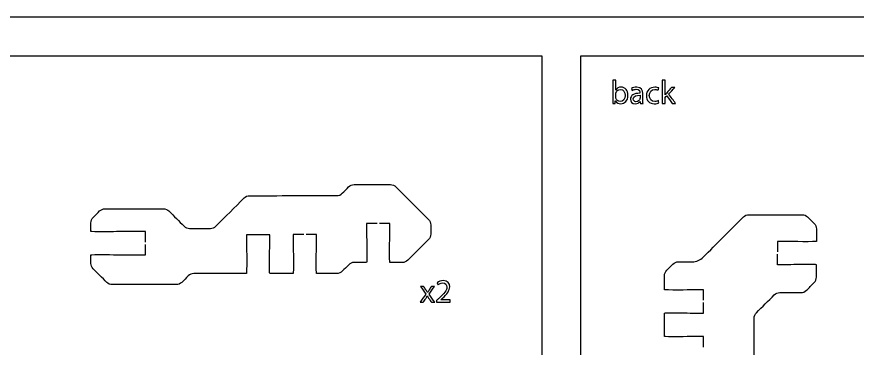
# Model space of a CAD drawing. Extents: x 0 to 430, y 150 to 450.
# Drawn here: x 107.8 to 215.7, y 407.5 to 450 of the extents above; entities that cross this region are included whole.
import ezdxf

# ---------------------------------------------------------------- set-up
doc = ezdxf.new("R2010")
doc.units = 0
doc.header["$MEASUREMENT"] = 0
doc.layers.add('DEFAULT', color=18, linetype='CONTINUOUS')

msp = doc.modelspace()

# ---------------------------------------------------------------- linework, layer by layer
at = {"layer": 'DEFAULT', "color": 116}
for points in [[(430, 150), (0, 150), (0, 450), (430, 450)], [(175.24, 340.79), (5, 340.79), (5, 445), (175.24, 445)], [(361.4, 340.79), (180.24, 340.79), (180.24, 445), (361.4, 445)]]:
    msp.add_lwpolyline(points, close=True, dxfattribs=at)
at = {"layer": 'DEFAULT', "color": 18}
for points, knots in [([(184.32, 438.88), (184.33, 439.02), (184.34, 439.23), (184.34, 439.41), (184.34, 440.24), (184.34, 441.06), (184.34, 441.89), (184.46, 441.89), (184.59, 441.89), (184.71, 441.89), (184.71, 441.46), (184.71, 441.03), (184.72, 440.6), (184.85, 440.83), (185.09, 440.98), (185.42, 440.98), (185.92, 440.98), (186.28, 440.55), (186.28, 439.93), (186.28, 439.2), (185.82, 438.84), (185.36, 438.84), (185.06, 438.84), (184.83, 438.95), (184.68, 439.22), (184.67, 439.22), (184.67, 439.22), (184.66, 439.22), (184.66, 439.11), (184.65, 439), (184.65, 438.88), (184.54, 438.88), (184.43, 438.88), (184.32, 438.88)], [0.912, 0.912, 0.912, 0.912, 1.912, 1.912, 1.912, 8.929, 8.929, 8.929, 9.972, 9.972, 9.972, 13.643, 13.643, 13.643, 14.643, 14.643, 14.643, 15.643, 15.643, 15.643, 16.643, 16.643, 16.643, 17.643, 17.643, 17.643, 17.679, 17.679, 17.679, 18.640199, 18.640199, 18.640199, 19.552199, 19.552199, 19.552199, 19.552199]), ([(191.05, 439.99), (191.11, 440.06), (191.19, 440.15), (191.25, 440.22), (191.45, 440.46), (191.65, 440.69), (191.85, 440.93), (192, 440.93), (192.14, 440.93), (192.29, 440.93), (192.03, 440.65), (191.77, 440.37), (191.5, 440.09), (191.8, 439.69), (192.1, 439.28), (192.4, 438.88), (192.25, 438.88), (192.1, 438.88), (191.95, 438.88), (191.72, 439.21), (191.48, 439.54), (191.25, 439.86), (191.18, 439.79), (191.12, 439.72), (191.05, 439.65), (191.05, 439.4), (191.05, 439.14), (191.05, 438.88), (190.93, 438.88), (190.81, 438.88), (190.69, 438.88), (190.69, 439.88), (190.69, 440.89), (190.69, 441.89), (190.81, 441.89), (190.93, 441.89), (191.05, 441.89), (191.05, 441.25), (191.05, 440.62), (191.05, 439.99)], [5.373, 5.373, 5.373, 5.373, 6.373664, 6.373664, 6.373664, 9.004521, 9.004521, 9.004521, 10.276366, 10.276366, 10.276366, 13.553344, 13.553344, 13.553344, 17.822986, 17.822986, 17.822986, 19.106839, 19.106839, 19.106839, 22.53798, 22.53798, 22.53798, 23.345734, 23.345734, 23.345734, 25.530184, 25.530184, 25.530184, 26.573877, 26.573877, 26.573877, 35.095536, 35.095536, 35.095536, 36.139229, 36.139229, 36.139229, 41.515799, 41.515799, 41.515799, 41.515799]), ([(184.71, 439.7), (184.71, 439.66), (184.72, 439.61), (184.73, 439.57), (184.8, 439.31), (185.01, 439.13), (185.28, 439.13), (185.67, 439.13), (185.91, 439.45), (185.91, 439.92), (185.91, 440.33), (185.7, 440.68), (185.3, 440.68), (185.04, 440.68), (184.81, 440.51), (184.73, 440.22), (184.72, 440.18), (184.71, 440.13), (184.71, 440.07), (184.71, 439.95), (184.71, 439.83), (184.71, 439.7)], [1.043, 1.043, 1.043, 1.043, 2.043, 2.043, 2.043, 3.043, 3.043, 3.043, 4.043, 4.043, 4.043, 5.043, 5.043, 5.043, 6.043, 6.043, 6.043, 7.043, 7.043, 7.043, 8.086, 8.086, 8.086, 8.086]), ([(187.88, 438.88), (187.87, 438.97), (187.86, 439.05), (187.85, 439.14), (187.85, 439.14), (187.85, 439.14), (187.84, 439.14), (187.73, 438.98), (187.51, 438.84), (187.22, 438.84), (186.8, 438.84), (186.59, 439.13), (186.59, 439.42), (186.59, 439.92), (187.03, 440.19), (187.82, 440.19), (187.82, 440.2), (187.82, 440.21), (187.82, 440.23), (187.82, 440.4), (187.77, 440.7), (187.35, 440.7), (187.16, 440.7), (186.97, 440.64), (186.82, 440.55), (186.79, 440.63), (186.77, 440.71), (186.74, 440.8), (186.91, 440.91), (187.15, 440.98), (187.41, 440.98), (188.04, 440.98), (188.19, 440.55), (188.19, 440.14), (188.19, 439.88), (188.19, 439.63), (188.19, 439.37), (188.19, 439.2), (188.2, 439.02), (188.22, 438.88), (188.11, 438.88), (188, 438.88), (187.88, 438.88)], [0.959, 0.959, 0.959, 0.959, 1.695804, 1.695804, 1.695804, 1.731804, 1.731804, 1.731804, 2.731804, 2.731804, 2.731804, 3.731804, 3.731804, 3.731804, 4.731804, 4.731804, 4.731804, 4.851804, 4.851804, 4.851804, 5.851804, 5.851804, 5.851804, 6.851804, 6.851804, 6.851804, 7.587076, 7.587076, 7.587076, 8.587076, 8.587076, 8.587076, 9.587076, 9.587076, 9.587076, 11.758076, 11.758076, 11.758076, 12.758076, 12.758076, 12.758076, 13.717076, 13.717076, 13.717076, 13.717076]), ([(190.25, 438.96), (190.15, 438.91), (189.94, 438.84), (189.66, 438.84), (189.04, 438.84), (188.64, 439.26), (188.64, 439.89), (188.64, 440.52), (189.07, 440.97), (189.74, 440.97), (189.96, 440.97), (190.16, 440.92), (190.26, 440.87), (190.23, 440.77), (190.2, 440.68), (190.17, 440.58), (190.08, 440.63), (189.95, 440.68), (189.74, 440.68), (189.27, 440.68), (189.02, 440.33), (189.02, 439.9), (189.02, 439.43), (189.32, 439.14), (189.73, 439.14), (189.94, 439.14), (190.08, 439.19), (190.19, 439.24), (190.21, 439.15), (190.23, 439.05), (190.25, 438.96)], [0.812419, 0.812419, 0.812419, 0.812419, 1.812419, 1.812419, 1.812419, 2.812419, 2.812419, 2.812419, 3.812419, 3.812419, 3.812419, 4.812419, 4.812419, 4.812419, 5.662022, 5.662022, 5.662022, 6.662022, 6.662022, 6.662022, 7.662022, 7.662022, 7.662022, 8.662022, 8.662022, 8.662022, 9.662022, 9.662022, 9.662022, 10.474441, 10.474441, 10.474441, 10.474441]), ([(187.83, 439.93), (187.42, 439.94), (186.96, 439.86), (186.96, 439.47), (186.96, 439.23), (187.12, 439.11), (187.31, 439.11), (187.58, 439.11), (187.75, 439.28), (187.81, 439.45), (187.82, 439.49), (187.83, 439.53), (187.83, 439.57), (187.83, 439.69), (187.83, 439.81), (187.83, 439.93)], [1.007, 1.007, 1.007, 1.007, 2.007, 2.007, 2.007, 3.007, 3.007, 3.007, 4.007, 4.007, 4.007, 5.007, 5.007, 5.007, 6.014, 6.014, 6.014, 6.014]), ([(160.06, 415.41), (160.15, 415.26), (160.25, 415.11), (160.35, 414.97), (160.43, 414.85), (160.49, 414.75), (160.56, 414.63), (160.56, 414.63), (160.56, 414.63), (160.57, 414.63), (160.64, 414.75), (160.7, 414.86), (160.77, 414.97), (160.87, 415.12), (160.96, 415.26), (161.06, 415.41), (161.19, 415.41), (161.33, 415.41), (161.46, 415.41), (161.23, 415.08), (161, 414.75), (160.76, 414.42), (161, 414.06), (161.24, 413.71), (161.48, 413.36), (161.34, 413.36), (161.2, 413.36), (161.06, 413.36), (160.96, 413.51), (160.86, 413.67), (160.76, 413.82), (160.68, 413.94), (160.61, 414.05), (160.53, 414.18), (160.46, 414.05), (160.39, 413.94), (160.31, 413.82), (160.22, 413.67), (160.12, 413.51), (160.02, 413.36), (159.88, 413.36), (159.75, 413.36), (159.61, 413.36), (159.85, 413.71), (160.09, 414.06), (160.34, 414.4), (160.11, 414.74), (159.87, 415.07), (159.64, 415.41), (159.78, 415.41), (159.92, 415.41), (160.06, 415.41)], [0, 0, 0, 0, 1.496308, 1.496308, 1.496308, 2.496308, 2.496308, 2.496308, 2.532308, 2.532308, 2.532308, 3.532308, 3.532308, 3.532308, 5.012538, 5.012538, 5.012538, 6.150538, 6.150538, 6.150538, 9.58363, 9.58363, 9.58363, 13.210133, 13.210133, 13.210133, 14.409133, 14.409133, 14.409133, 15.96931, 15.96931, 15.96931, 16.99231, 16.99231, 16.99231, 17.99231, 17.99231, 17.99231, 19.544886, 19.544886, 19.544886, 20.708886, 20.708886, 20.708886, 24.319335, 24.319335, 24.319335, 27.775641, 27.775641, 27.775641, 28.950641, 28.950641, 28.950641, 28.950641]), ([(161.73, 413.36), (161.73, 413.43), (161.73, 413.51), (161.73, 413.59), (161.82, 413.68), (161.92, 413.78), (162.02, 413.87), (162.72, 414.54), (163.04, 414.89), (163.04, 415.31), (163.04, 415.59), (162.91, 415.85), (162.5, 415.85), (162.25, 415.85), (162.04, 415.72), (161.91, 415.61), (161.87, 415.7), (161.83, 415.79), (161.79, 415.88), (161.98, 416.04), (162.25, 416.16), (162.57, 416.16), (163.16, 416.16), (163.41, 415.75), (163.41, 415.36), (163.41, 414.85), (163.04, 414.44), (162.47, 413.88), (162.39, 413.81), (162.32, 413.74), (162.25, 413.67), (162.66, 413.67), (163.07, 413.67), (163.48, 413.67), (163.48, 413.56), (163.48, 413.46), (163.48, 413.36), (162.9, 413.36), (162.31, 413.36), (161.73, 413.36)], [4.977, 4.977, 4.977, 4.977, 5.624, 5.624, 5.624, 6.777406, 6.777406, 6.777406, 7.777406, 7.777406, 7.777406, 8.777406, 8.777406, 8.777406, 9.777406, 9.777406, 9.777406, 10.592847, 10.592847, 10.592847, 11.592847, 11.592847, 11.592847, 12.592847, 12.592847, 12.592847, 13.592847, 13.592847, 13.592847, 14.465054, 14.465054, 14.465054, 17.967054, 17.967054, 17.967054, 18.843054, 18.843054, 18.843054, 23.820054, 23.820054, 23.820054, 23.820054])]:
    msp.add_open_spline(points, degree=3, knots=knots, dxfattribs=at)
at = {"layer": 'DEFAULT', "color": 1}
for points, knots in [([(124.36, 421.1), (124.36, 421.55), (124.36, 422), (124.36, 422.45), (123.19, 422.45), (122.03, 422.45), (120.86, 422.45), (120.65, 422.45), (120.08, 422.4), (119.11, 422.4), (118.14, 422.4), (117.36, 422.43), (117.36, 422.45), (117.36, 422.82), (117.36, 423.18), (117.36, 423.54), (117.36, 423.81), (117.47, 424.06), (117.65, 424.25), (117.93, 424.53), (118.21, 424.8), (118.48, 425.08), (118.67, 425.26), (118.93, 425.37), (119.19, 425.37), (121.68, 425.37), (124.17, 425.37), (126.66, 425.37), (126.92, 425.37), (127.18, 425.26), (127.37, 425.08), (128.01, 424.43), (128.66, 423.78), (129.31, 423.13), (129.5, 422.94), (129.75, 422.84), (130.02, 422.84), (130.91, 422.84), (131.81, 422.84), (132.7, 422.84), (132.96, 422.84), (133.22, 422.94), (133.4, 423.13), (134.61, 424.34), (135.82, 425.54), (137.02, 426.75), (137.21, 426.94), (137.46, 427.04), (137.73, 427.04), (141.45, 427.05), (145.18, 427.05), (148.9, 427.05), (149.17, 427.05), (149.42, 427.16), (149.61, 427.35), (149.88, 427.62), (150.16, 427.9), (150.43, 428.18), (150.62, 428.36), (150.88, 428.47), (151.14, 428.47), (152.69, 428.47), (154.24, 428.47), (155.79, 428.47), (156.06, 428.47), (156.31, 428.36), (156.5, 428.18), (157.89, 426.78), (159.28, 425.39), (160.67, 424), (160.86, 423.81), (160.97, 423.56), (160.97, 423.29), (160.97, 422.9), (160.97, 422.51), (160.97, 422.12), (160.97, 421.85), (160.86, 421.6), (160.67, 421.41), (159.79, 420.53), (158.91, 419.65), (158.03, 418.76), (157.84, 418.58), (157.58, 418.47), (157.32, 418.47), (156.79, 418.47), (156.26, 418.47), (155.73, 418.47), (155.7, 418.47), (155.68, 419.25), (155.68, 420.22), (155.68, 421.19), (155.73, 421.76), (155.73, 421.97), (155.73, 422.47), (155.73, 422.97), (155.73, 423.47), (155.28, 423.47), (154.83, 423.47), (154.38, 423.47)], [0, 0, 0, 0, 3.83, 3.83, 3.83, 13.75, 13.75, 13.75, 14.75, 14.75, 14.75, 15.75, 15.75, 15.75, 18.84, 18.84, 18.84, 19.84, 19.84, 19.84, 23.163402, 23.163402, 23.163402, 24.163402, 24.163402, 24.163402, 45.333402, 45.333402, 45.333402, 46.333402, 46.333402, 46.333402, 54.139861, 54.139861, 54.139861, 55.139861, 55.139861, 55.139861, 62.729861, 62.729861, 62.729861, 63.729861, 63.729861, 63.729861, 78.232623, 78.232623, 78.232623, 79.232623, 79.232623, 79.232623, 110.902637, 110.902637, 110.902637, 111.902637, 111.902637, 111.902637, 115.218975, 115.218975, 115.218975, 116.218975, 116.218975, 116.218975, 129.398975, 129.398975, 129.398975, 130.398975, 130.398975, 130.398975, 147.143264, 147.143264, 147.143264, 148.143264, 148.143264, 148.143264, 151.463264, 151.463264, 151.463264, 152.463264, 152.463264, 152.463264, 163.084008, 163.084008, 163.084008, 164.084008, 164.084008, 164.084008, 168.584008, 168.584008, 168.584008, 169.584008, 169.584008, 169.584008, 170.584008, 170.584008, 170.584008, 174.834008, 174.834008, 174.834008, 178.654008, 178.654008, 178.654008, 178.654008]), ([(195.97, 413.63), (195.97, 414.08), (195.97, 414.53), (195.97, 414.98), (195.47, 414.98), (194.97, 414.98), (194.47, 414.98), (194.26, 414.98), (193.69, 414.93), (192.72, 414.93), (191.76, 414.93), (190.97, 414.95), (190.97, 414.98), (190.97, 415.58), (190.97, 416.18), (190.97, 416.77), (190.97, 417.04), (191.08, 417.29), (191.26, 417.48), (191.53, 417.74), (191.79, 418.01), (192.06, 418.27), (192.25, 418.46), (192.5, 418.56), (192.76, 418.56), (193.35, 418.56), (193.93, 418.56), (194.52, 418.56), (195.05, 418.56), (195.56, 418.78), (195.93, 419.15), (197.65, 420.87), (199.37, 422.59), (201.09, 424.31), (201.28, 424.5), (201.53, 424.6), (201.8, 424.6), (204.08, 424.6), (206.36, 424.6), (208.64, 424.6), (208.9, 424.6), (209.16, 424.5), (209.34, 424.31), (209.62, 424.03), (209.9, 423.75), (210.17, 423.48), (210.36, 423.29), (210.47, 423.04), (210.47, 422.77), (210.47, 422.24), (210.47, 421.71), (210.47, 421.18), (210.47, 421.16), (209.68, 421.14), (208.72, 421.14), (207.75, 421.14), (207.18, 421.18), (206.97, 421.18), (206.47, 421.18), (205.97, 421.18), (205.47, 421.18), (205.47, 420.73), (205.47, 420.28), (205.47, 419.83)], [0, 0, 0, 0, 3.84, 3.84, 3.84, 8.09, 8.09, 8.09, 9.09, 9.09, 9.09, 10.09, 10.09, 10.09, 15.16, 15.16, 15.16, 16.16, 16.16, 16.16, 19.341981, 19.341981, 19.341981, 20.341981, 20.341981, 20.341981, 25.311981, 25.311981, 25.311981, 26.311981, 26.311981, 26.311981, 46.994855, 46.994855, 46.994855, 47.994855, 47.994855, 47.994855, 67.374855, 67.374855, 67.374855, 68.374855, 68.374855, 68.374855, 71.698257, 71.698257, 71.698257, 72.698257, 72.698257, 72.698257, 77.198257, 77.198257, 77.198257, 78.198257, 78.198257, 78.198257, 79.198257, 79.198257, 79.198257, 83.448257, 83.448257, 83.448257, 87.278257, 87.278257, 87.278257, 87.278257]), ([(154.08, 423.47), (153.63, 423.47), (153.18, 423.47), (152.73, 423.47), (152.73, 422.97), (152.73, 422.47), (152.73, 421.97), (152.73, 421.76), (152.78, 421.19), (152.78, 420.22), (152.78, 419.25), (152.76, 418.47), (152.73, 418.47), (152.2, 418.47), (151.67, 418.47), (151.15, 418.47), (150.88, 418.47), (150.62, 418.36), (150.44, 418.18), (150.16, 417.9), (149.89, 417.62), (149.61, 417.35), (149.42, 417.16), (149.17, 417.06), (148.91, 417.06), (148.04, 417.06), (147.18, 417.06), (146.32, 417.06), (146.29, 417.06), (146.27, 417.84), (146.27, 418.81), (146.27, 419.77), (146.32, 420.34), (146.32, 420.56), (146.32, 421.06), (146.32, 421.55), (146.32, 422.05), (145.87, 422.05), (145.42, 422.05), (144.97, 422.05)], [0, 0, 0, 0, 3.84, 3.84, 3.84, 8.09, 8.09, 8.09, 9.09, 9.09, 9.09, 10.09, 10.09, 10.09, 14.58, 14.58, 14.58, 15.58, 15.58, 15.58, 18.896338, 18.896338, 18.896338, 19.896338, 19.896338, 19.896338, 27.236338, 27.236338, 27.236338, 28.236338, 28.236338, 28.236338, 29.236338, 29.236338, 29.236338, 33.486338, 33.486338, 33.486338, 37.306338, 37.306338, 37.306338, 37.306338]), ([(144.67, 422.05), (144.22, 422.05), (143.77, 422.05), (143.31, 422.05), (143.31, 421.55), (143.31, 421.06), (143.31, 420.56), (143.31, 420.34), (143.36, 419.77), (143.36, 418.81), (143.36, 417.84), (143.34, 417.06), (143.31, 417.06), (143.31, 417.05), (143.31, 417.05), (143.31, 417.05), (142.31, 417.05), (141.32, 417.05), (140.32, 417.05), (140.29, 417.05), (140.27, 417.83), (140.27, 418.79), (140.27, 419.76), (140.32, 420.33), (140.32, 420.54), (140.32, 421.04), (140.32, 421.54), (140.32, 422.04), (139.31, 422.04), (138.31, 422.04), (137.31, 422.04), (137.31, 421.54), (137.31, 421.04), (137.31, 420.54), (137.31, 420.33), (137.36, 419.76), (137.36, 418.79), (137.36, 417.83), (137.34, 417.05), (137.31, 417.05), (135.06, 417.05), (132.81, 417.05), (130.56, 417.05), (130.3, 417.05), (130.04, 416.94), (129.85, 416.75), (129.58, 416.48), (129.3, 416.2), (129.02, 415.92), (128.84, 415.74), (128.58, 415.63), (128.32, 415.63), (125.58, 415.63), (122.84, 415.63), (120.09, 415.63), (119.83, 415.63), (119.57, 415.74), (119.39, 415.92), (118.81, 416.5), (118.23, 417.08), (117.65, 417.66), (117.47, 417.84), (117.36, 418.1), (117.36, 418.36), (117.36, 418.73), (117.36, 419.09), (117.36, 419.45), (117.36, 419.48), (118.14, 419.5), (119.11, 419.5), (120.08, 419.5), (120.65, 419.45), (120.86, 419.45), (122.03, 419.45), (123.19, 419.45), (124.36, 419.45), (124.36, 419.9), (124.36, 420.35), (124.36, 420.8)], [0, 0, 0, 0, 3.84, 3.84, 3.84, 8.09, 8.09, 8.09, 9.09, 9.09, 9.09, 10.09, 10.09, 10.09, 10.12, 10.12, 10.12, 18.62, 18.62, 18.62, 19.62, 19.62, 19.62, 20.62, 20.62, 20.62, 24.87, 24.87, 24.87, 33.38, 33.38, 33.38, 37.63, 37.63, 37.63, 38.63, 38.63, 38.63, 39.63, 39.63, 39.63, 58.77, 58.77, 58.77, 59.77, 59.77, 59.77, 63.093402, 63.093402, 63.093402, 64.093402, 64.093402, 64.093402, 87.403402, 87.403402, 87.403402, 88.403402, 88.403402, 88.403402, 95.34719, 95.34719, 95.34719, 96.34719, 96.34719, 96.34719, 99.42719, 99.42719, 99.42719, 100.42719, 100.42719, 100.42719, 101.42719, 101.42719, 101.42719, 111.34719, 111.34719, 111.34719, 115.17719, 115.17719, 115.17719, 115.17719]), ([(205.47, 373.23), (205.47, 373.68), (205.47, 374.13), (205.47, 374.58), (205.97, 374.58), (206.47, 374.58), (206.97, 374.58), (207.18, 374.58), (207.75, 374.53), (208.72, 374.53), (209.68, 374.53), (210.47, 374.55), (210.47, 374.58), (210.47, 375.11), (210.47, 375.64), (210.47, 376.17), (210.47, 376.43), (210.36, 376.69), (210.17, 376.87), (209.84, 377.2), (209.52, 377.53), (209.19, 377.86), (209, 378.05), (208.74, 378.15), (208.48, 378.15), (207.57, 378.15), (206.67, 378.15), (205.76, 378.15), (205.5, 378.15), (205.25, 378.26), (205.06, 378.45), (204.29, 379.21), (203.53, 379.97), (202.76, 380.74), (202.57, 380.93), (202.47, 381.18), (202.47, 381.45), (202.47, 383.51), (202.47, 385.58), (202.47, 387.64), (202.47, 387.9), (202.57, 388.16), (202.76, 388.35), (203.58, 389.17), (204.4, 389.98), (205.21, 390.8), (205.4, 390.99), (205.51, 391.24), (205.51, 391.51), (205.51, 394.76), (205.51, 398), (205.51, 401.25), (205.51, 401.52), (205.4, 401.77), (205.21, 401.96), (204.4, 402.78), (203.58, 403.6), (202.76, 404.42), (202.57, 404.6), (202.47, 404.86), (202.47, 405.12), (202.47, 407.19), (202.47, 409.25), (202.47, 411.31), (202.47, 411.58), (202.57, 411.83), (202.76, 412.02), (203.53, 412.78), (204.29, 413.55), (205.06, 414.32), (205.25, 414.51), (205.5, 414.61), (205.76, 414.61), (206.67, 414.61), (207.57, 414.61), (208.48, 414.61), (208.74, 414.61), (209, 414.71), (209.19, 414.9), (209.52, 415.23), (209.84, 415.56), (210.17, 415.89), (210.36, 416.08), (210.47, 416.33), (210.47, 416.6), (210.47, 417.13), (210.47, 417.65), (210.47, 418.18), (210.47, 418.21), (209.68, 418.23), (208.72, 418.23), (207.75, 418.23), (207.18, 418.18), (206.97, 418.18), (206.47, 418.18), (205.97, 418.18), (205.47, 418.18), (205.47, 418.63), (205.47, 419.08), (205.47, 419.53)], [0, 0, 0, 0, 3.83, 3.83, 3.83, 8.08, 8.08, 8.08, 9.08, 9.08, 9.08, 10.08, 10.08, 10.08, 14.58, 14.58, 14.58, 15.58, 15.58, 15.58, 19.539798, 19.539798, 19.539798, 20.539798, 20.539798, 20.539798, 28.229798, 28.229798, 28.229798, 29.229798, 29.229798, 29.229798, 38.42926, 38.42926, 38.42926, 39.42926, 39.42926, 39.42926, 56.97926, 56.97926, 56.97926, 57.97926, 57.97926, 57.97926, 67.815118, 67.815118, 67.815118, 68.815118, 68.815118, 68.815118, 96.435118, 96.435118, 96.435118, 97.435118, 97.435118, 97.435118, 107.270976, 107.270976, 107.270976, 108.270976, 108.270976, 108.270976, 125.820976, 125.820976, 125.820976, 126.820976, 126.820976, 126.820976, 136.027506, 136.027506, 136.027506, 137.027506, 137.027506, 137.027506, 144.717506, 144.717506, 144.717506, 145.717506, 145.717506, 145.717506, 149.677304, 149.677304, 149.677304, 150.677304, 150.677304, 150.677304, 155.167304, 155.167304, 155.167304, 156.167304, 156.167304, 156.167304, 157.167304, 157.167304, 157.167304, 161.417304, 161.417304, 161.417304, 165.247304, 165.247304, 165.247304, 165.247304]), ([(195.97, 407.62), (195.97, 408.08), (195.97, 408.53), (195.97, 408.98), (195.47, 408.98), (194.97, 408.98), (194.47, 408.98), (194.26, 408.98), (193.69, 408.93), (192.72, 408.93), (191.76, 408.93), (190.97, 408.95), (190.97, 408.98), (190.97, 409.98), (190.97, 410.98), (190.97, 411.98), (190.97, 412.01), (191.76, 412.03), (192.72, 412.03), (193.69, 412.03), (194.26, 411.98), (194.47, 411.98), (194.97, 411.98), (195.47, 411.98), (195.97, 411.98), (195.97, 412.43), (195.97, 412.88), (195.97, 413.33)], [0, 0, 0, 0, 3.85, 3.85, 3.85, 8.1, 8.1, 8.1, 9.1, 9.1, 9.1, 10.1, 10.1, 10.1, 18.6, 18.6, 18.6, 19.6, 19.6, 19.6, 20.6, 20.6, 20.6, 24.85, 24.85, 24.85, 28.67, 28.67, 28.67, 28.67])]:
    msp.add_open_spline(points, degree=3, knots=knots, dxfattribs=at)

doc.saveas('drawing.dxf')
